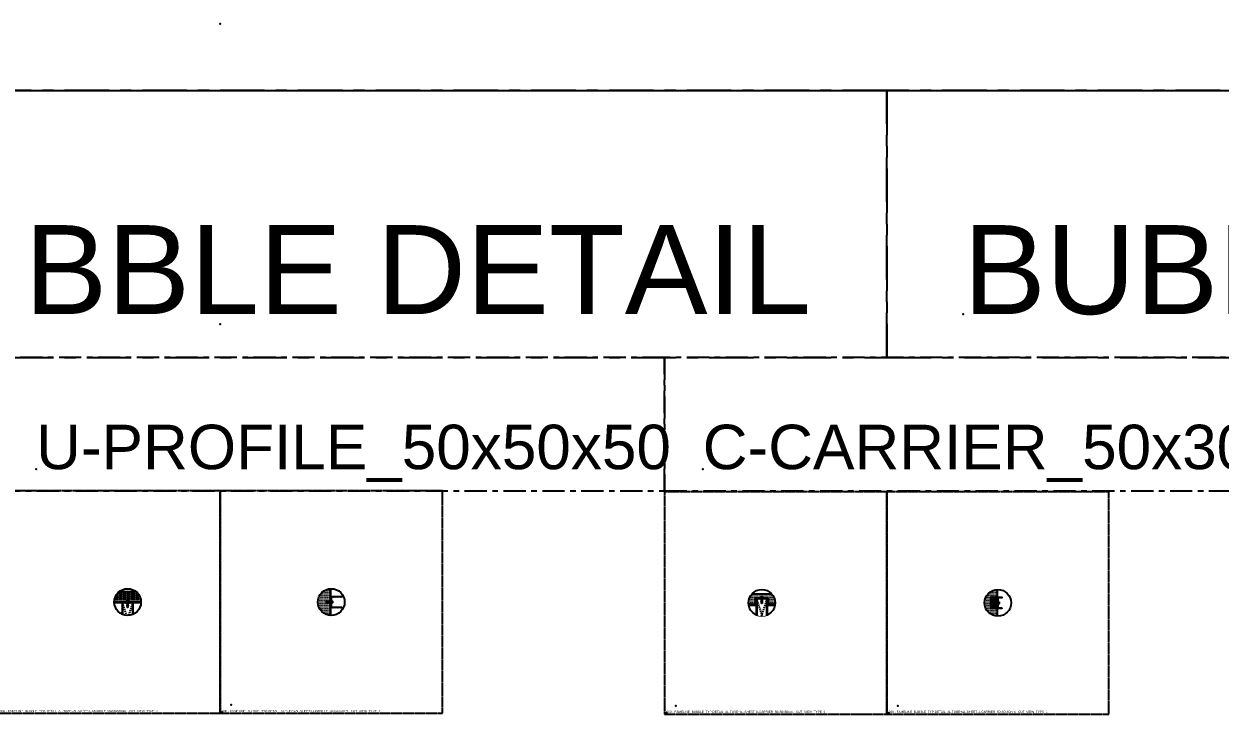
# Model space of a CAD drawing. Header units: millimetres. Extents: x -244126 to 368105, y -173968 to 259060.
# Drawn here: x 165001 to 170384, y -121648 to -118544 of the extents above; entities that cross this region are included whole.
import ezdxf
from ezdxf.xclip import XClip

# ---------------------------------------------------------------- set-up
doc = ezdxf.new("R2010")
doc.units = ezdxf.units.MM
doc.header["$MEASUREMENT"] = 0
doc.header["$XCLIPFRAME"] = 0
doc.linetypes.add('005_GG_TA_LINE', pattern=[13.75, 5, -1.25, 1.25, -1.25, 5])
doc.linetypes.add('HIDDEN', pattern=[9.525, 6.35, -3.175])
for name, color, linetype in [('000 - H A T C H', 8, 'Continuous'), ('000 - H I D D E N', 7, 'Continuous'), ('000 - SYMBOL CON', 1, 'Continuous'), ('000 - WIPEOUT', 250, 'Continuous'), ('001 - ASCESSORIES', 1, 'Continuous'), ('002 - STRUCTURAL STEEL', 4, 'Continuous'), ('A04_TUBE SERIES', 7, 'Continuous')]:
    doc.layers.add(name, color=color, linetype=linetype)
doc.styles.get("Standard").update_dxf_attribs({"font": 'arial.ttf'})
pattern_1 = [(0, (-15929.4238, -37759.2806), (0.9375, 1.875), [0, -1.875])]
pattern_2 = [(45, (7e-15, 137.5), (-1.6838, 1.6838), []), (45, (1.1225, 137.5), (-1.6838, 1.6838), [])]
pattern_3 = [(135, (37445.3325, -36131.4004), (-1.325825215, -1.325825215), []), (135, (37445.3325, -36130.5165), (-1.325825215, -1.325825215), [])]

# ---------------------------------------------------------------- blocks, each defined once
blk = doc.blocks.new('000 - DYNAMIC_VIEW_ASSCESSORIES_HEX_HEAD_SELF_DRILLING_SCREW_No.12x25_SIDE_VIEW')
at = {"layer": 'Defpoints', "color": 250, "linetype": 'HIDDEN'}
blk.add_line((0, -9.7), (0, 9.7), dxfattribs=at)
blk.add_wipeout([(0, 2.5), (22, 2.5), (25, 0), (22, -2.5), (0, -2.5), (0, -7), (-1, -7), (-2, -4), (-6, -4), (-6, 4), (-2, 4), (-1, 7), (0, 7)]).dxf.layer = '000 - WIPEOUT'
at = {"layer": '001 - ASCESSORIES', "color": 0}
for p, q in [((-6, 3), (-6, -3)), ((-5.5, 4), (-2, 4)), ((-5.5, 2), (-2, 2)), ((-5.5, -2), (-2, -2)), ((-5.5, -4), (-2, -4))]:
    blk.add_line(p, q, dxfattribs=at)
at = {"layer": '001 - ASCESSORIES', "color": 8}
for p, q in [((15, 2.5), (13.7, -2.5)), ((25, 0), (15, -2.5))]:
    blk.add_line(p, q, dxfattribs=at)
at = {"layer": '001 - ASCESSORIES', "color": 0}
blk.add_lwpolyline([(-1, 7), (0, 7), (0, -7), (-1, -7), (-2, -4), (-2, 4)], close=True, dxfattribs=at)
at = {"layer": '001 - ASCESSORIES', "color": 8}
for points in [[(0, -2.3, -0.091189), (0.2, -2.5), (1.5, 2.5, -0.666667), (0, 2.5)], [(0.2, -2.5, -0.666667), (1.7, -2.5), (3, 2.5, -0.666667), (1.5, 2.5)], [(1.7, -2.5, -0.666667), (3.2, -2.5), (4.5, 2.5, -0.666667), (3, 2.5)], [(3.2, -2.5, -0.666667), (4.7, -2.5), (6, 2.5, -0.666667), (4.5, 2.5)], [(4.7, -2.5, -0.666667), (6.2, -2.5), (7.5, 2.5, -0.666667), (6, 2.5)], [(6.2, -2.5, -0.666667), (7.7, -2.5), (9, 2.5, -0.666667), (7.5, 2.5)], [(7.7, -2.5, -0.666667), (9.2, -2.5), (10.5, 2.5, -0.666667), (9, 2.5)], [(9.2, -2.5, -0.666667), (10.7, -2.5), (12, 2.5, -0.666667), (10.5, 2.5)], [(10.7, -2.5, -0.666667), (12.2, -2.5), (13.5, 2.5, -0.666667), (12, 2.5)]]:
    blk.add_lwpolyline(points, format="xyb", dxfattribs=at)
blk.add_lwpolyline([(13.7, -2.5), (22, -2.5), (25, 0), (22, 2.5), (15, 2.5), (15, -2.5)], dxfattribs=at)
at = {"layer": '001 - ASCESSORIES', "color": 0}
for centre, radius, start, end in [((-4.7, 3), 1.25, 126.8699, 233.1301), ((-1.7, 0), 4.25, 151.9275, 208.0725), ((-4.7, -3), 1.25, 126.8699, 233.1301)]:
    blk.add_arc(centre, radius, start, end, dxfattribs=at)
at = {"layer": '001 - ASCESSORIES', "color": 8}
for centre, start, end in [((14.2, 2.8), 202.6199, 337.3801), ((12.9, -2.8), 22.6199, 157.3801)]:
    blk.add_arc(centre, 0.812, start, end, dxfattribs=at)
at = {"layer": 'Defpoints', "color": 250, "linetype": 'HIDDEN'}
blk.add_line((-9.7, 0), (26.9, 0), dxfattribs=at)
blk = doc.blocks.new('*U3224')
at = {"layer": '001 - ASCESSORIES'}
blk.add_blockref('000 - DYNAMIC_VIEW_ASSCESSORIES_HEX_HEAD_SELF_DRILLING_SCREW_No.12x25_SIDE_VIEW', (0, 0), dxfattribs=at)
blk = doc.blocks.new('000 - FAMELINE_BUBBLE_TYP.DETAIL_AL.TUBE+AL.SHEET.U-PROFILE_50x50x50mm._CUT_VIEW_TYPE_1')
at = {"layer": '001 - ASCESSORIES', "rotation": 180}
blk.add_blockref('*U3224', (0, 0), dxfattribs=at)
at = {"layer": '000 - H A T C H'}
h = blk.add_hatch(dxfattribs=at)
h.set_pattern_fill('DOTS', color=8, scale=30)
h.set_pattern_definition(pattern_1)
edge = h.paths.add_edge_path()
edge.add_arc((0, 0), 60, 93.8226, 180)
edge.add_arc((0, 0), 60, 180, 266.1774)
edge.add_line((-4, -59.9), (-4, 59.9))
h = blk.add_hatch(dxfattribs=at)
h.set_pattern_fill('ANSI32', color=8, scale=5)
h.set_pattern_definition([(45, (-15929.4238, -37759.2806), (-1.325825215, 1.325825215), []), (45, (-15928.54, -37759.2806), (-1.325825215, 1.325825215), [])])
h.paths.add_polyline_path([(-4, -59.9, 0.008344), (-2, -60), (-2, 60, 0.008344), (-4, 59.9)])
h = blk.add_hatch(dxfattribs=at)
h.set_pattern_fill('ANSI32', color=8, scale=5)
h.set_pattern_definition([(45, (-94.495, 0), (-1.325825, 1.325825), []), (45, (-93.6112, 0), (-1.325825, 1.325825), [])])
edge = h.paths.add_edge_path()
edge.add_line((48, -23), (48, -25))
edge.add_line((48, -25), (0, -25))
edge.add_arc((0, -23), 2, 180, 270, ccw=False)
edge.add_line((-2, -23), (-2, 23))
edge.add_arc((0, 23), 2, 90, 180, ccw=False)
edge.add_line((0, 25), (48, 25))
edge.add_line((48, 25), (48, 23))
edge.add_line((48, 23), (0, 23))
edge.add_line((0, 23), (0, -23))
edge.add_line((0, -23), (48, -23))
at = {"layer": '000 - SYMBOL CON', "color": 2, "linetype": 'ByBlock'}
blk.add_circle((0, 0), 60, dxfattribs=at)
at = {"layer": 'A04_TUBE SERIES', "color": 3}
for p, q in [((-4, -59.9), (-4, 59.9)), ((-2, -60), (-2, 60))]:
    blk.add_line(p, q, dxfattribs=at)
blk.add_lwpolyline([(48, -23), (48, -25), (-2, -25), (-2, 25), (48, 25), (48, 23), (0, 23), (0, -23)], close=True, dxfattribs=at)
blk = doc.blocks.new('*U1765')
at = {"layer": '001 - ASCESSORIES'}
blk.add_blockref('000 - DYNAMIC_VIEW_ASSCESSORIES_HEX_HEAD_SELF_DRILLING_SCREW_No.12x25_SIDE_VIEW', (0, 0), dxfattribs=at)
blk = doc.blocks.new('*U1559')
at = {"color": 250}
blk.add_wipeout([(25, 0), (25, 150), (-25, 150), (-25, 0)], dxfattribs=at).dxf.layer = '000 - WIPEOUT'
at = {"layer": '000 - H I D D E N', "color": 8, "linetype": 'HIDDEN'}
for p, q in [((25, 0), (-25, 150)), ((25, 150), (-25, 0))]:
    blk.add_line(p, q, dxfattribs=at)
at = {"layer": '002 - STRUCTURAL STEEL', "color": 0}
blk.add_lwpolyline([(25, 0), (25, 150), (-25, 150), (-25, 0)], close=True, dxfattribs=at)
blk.add_lwpolyline([(23, 3), (23, 147, 0.414214), (22, 148), (-22, 148, 0.414214), (-23, 147), (-23, 3, 0.414214), (-22, 2), (22, 2, 0.414214)], format="xyb", close=True, dxfattribs=at)
at = {"layer": 'Defpoints', "color": 250}
blk.add_lwpolyline([(25, 0), (25, 150), (-25, 150), (-25, 0)], close=True, dxfattribs=at)
at = {"color": 250}
blk.add_wipeout([(25, 0), (25, 150), (-25, 150), (-25, 0)], dxfattribs=at).dxf.layer = '000 - WIPEOUT'
at = {"layer": '000 - H A T C H'}
h = blk.add_hatch(dxfattribs=at)
h.set_pattern_fill('ANSI32', color=256, scale=0.25)
h.set_pattern_definition(pattern_2)
h.paths.add_polyline_path([(25, 0), (25, 150), (-25, 150), (-25, 0)])
edge = h.paths.add_edge_path(flags=16)
edge.add_line((23, 3), (23, 147))
edge.add_arc((22, 147), 1, 0, 90)
edge.add_line((22, 148), (-22, 148))
edge.add_arc((-22, 147), 1, 90, 180)
edge.add_line((-23, 147), (-23, 3))
edge.add_arc((-22, 3), 1, 180, 270)
edge.add_line((-22, 2), (22, 2))
edge.add_arc((22, 3), 1, 270, 360)
at = {"layer": '000 - H I D D E N', "color": 8, "linetype": 'HIDDEN'}
for p, q in [((25, 0), (-25, 150)), ((25, 150), (-25, 0))]:
    blk.add_line(p, q, dxfattribs=at)
at = {"layer": '002 - STRUCTURAL STEEL', "color": 0}
blk.add_lwpolyline([(25, 0), (25, 150), (-25, 150), (-25, 0)], close=True, dxfattribs=at)
blk.add_lwpolyline([(23, 3), (23, 147, 0.414214), (22, 148), (-22, 148, 0.414214), (-23, 147), (-23, 3, 0.414214), (-22, 2), (22, 2, 0.414214)], format="xyb", close=True, dxfattribs=at)
at = {"layer": 'Defpoints', "color": 250}
blk.add_lwpolyline([(25, 0), (25, 150), (-25, 150), (-25, 0)], close=True, dxfattribs=at)
blk = doc.blocks.new('000 - FAMELINE_BUBBLE_TYP.DETAIL_AL.TUBE+AL.SHEET.U-PROFILE_50x50x50mm._CUT_VIEW_TYPE_2')
at = {"layer": '000 - H A T C H'}
h = blk.add_hatch(dxfattribs=at)
h.set_pattern_fill('DOTS', color=8, scale=25)
edge = h.paths.add_edge_path()
edge.add_line((36, 48), (-36, 48))
edge.add_arc((0, 0), 60, 126.8699, 180)
edge.add_line((-60, 0), (60, 0))
edge.add_arc((0, 0), 60, 0, 53.1301)
at = {"color": 1}
blk.add_line((-36, 48), (36, 48), dxfattribs=at)
at = {"layer": 'A04_TUBE SERIES', "color": 3}
ref = blk.add_blockref('*U1559', (0, -2), dxfattribs=dict(at, rotation=180))
XClip(ref).set_block_clipping_path([(8.5388902964, -61.3892865129), (24.9249007801, -56.5779197213), (39.2916440367, -47.3449744613), (50.4752119699, -34.4384490473), (57.5695784169, -18.9039534105), (60, -2), (57.5695784169, 14.9039534105), (50.4752119699, 30.4384490473), (39.2916440367, 43.3449744613), (24.9249007801, 52.5779197213), (8.5388902964, 57.3892865129), (-8.5388902964, 57.3892865129), (-24.9249007801, 52.5779197213), (-39.2916440367, 43.3449744613), (-50.4752119699, 30.4384490473), (-57.5695784169, 14.9039534105), (-60, -2), (-57.5695784169, -18.9039534105), (-50.4752119699, -34.4384490473), (-39.2916440367, -47.3449744613), (-24.9249007801, -56.5779197213), (-8.5388902964, -61.3892865129)])
at = {"layer": '000 - H A T C H'}
h = blk.add_hatch(dxfattribs=at)
h.set_pattern_fill('ANSI32', color=8, scale=5, angle=90)
edge = h.paths.add_edge_path()
edge.add_arc((0, 0), 60, 180, 181.9102)
edge.add_line((-60, -2), (60, -2))
edge.add_arc((0, 0), 60, 358.0898, 360)
edge.add_line((60, 0), (-60, 0))
at = {"color": 3}
for p, q in [((-60, 0), (60, 0)), ((-60, -2), (60, -2))]:
    blk.add_line(p, q, dxfattribs=at)
at = {"layer": '000 - SYMBOL CON', "color": 2, "linetype": 'ByBlock'}
blk.add_circle((0, 0), 60, dxfattribs=at)
at = {"layer": 'A04_TUBE SERIES', "color": 3}
blk.add_line((60, -2), (-60, -2), dxfattribs=at)
at = {"rotation": 270}
blk.add_blockref('*U1765', (0, 0), dxfattribs=at)
blk = doc.blocks.new('*U1760')
at = {"color": 0, "linetype": '005_GG_TA_LINE'}
blk.add_lwpolyline([(0, 0), (1000, 0), (1000, 1000), (0, 1000)], close=True, dxfattribs=at)
for p in [(8.6, 4.9), (50, 37.5)]:
    blk.add_point(p, dxfattribs=at)
blk.add_attdef('NAMEBLK', (8.6, 4.9), '', height=10, dxfattribs=at)
blk = doc.blocks.new('000 - FAMELINE_BUBBLE_TYP.DETAIL_AL.TUBE+AL.SHEET.U-CARRIER_50x50x50mm._CUT_VIEW_TYPE_1')
at = {"layer": '000 - H A T C H'}
h = blk.add_hatch(dxfattribs=at)
h.set_pattern_fill('DOTS', color=8, scale=30)
h.set_pattern_definition(pattern_1)
edge = h.paths.add_edge_path()
edge.add_arc((1, -1.1), 61, 92.8185, 178.996)
edge.add_arc((-0.2, -0.1), 59.8, 179.934, 268.2515)
edge.add_line((-2, -59.9), (-2, 59.9))
at = {"layer": '000 - H A T C H', "transparency": 33554687}
h = blk.add_hatch(dxfattribs=at)
h.set_pattern_fill('ANSI33', color=8, scale=20)
h.paths.add_polyline_path([(0, -23), (-30, -23), (-30, 23), (0, 23)])
at = {"layer": '000 - SYMBOL CON', "color": 2, "linetype": 'ByBlock'}
blk.add_circle((0, 0), 60, dxfattribs=at)
at = {"layer": 'A04_TUBE SERIES', "color": 2}
blk.add_line((-2, -60), (-2, 60), dxfattribs=at)
at = {"layer": '001 - ASCESSORIES', "rotation": 180}
blk.add_blockref('*U3224', (0, 0), dxfattribs=at)
at = {"layer": '000 - H A T C H'}
h = blk.add_hatch(dxfattribs=at)
h.set_pattern_fill('ANSI32', color=8, scale=5)
h.set_pattern_definition([(45, (-124.495, 2e-15), (-1.325825, 1.325825), []), (45, (-123.6112, 2e-15), (-1.325825, 1.325825), [])])
edge = h.paths.add_edge_path()
edge.add_line((18, -23), (18, -25))
edge.add_line((18, -25), (-30, -25))
edge.add_arc((-30, -23), 2, 180, 270, ccw=False)
edge.add_line((-32, -23), (-32, 23))
edge.add_arc((-30, 23), 2, 90, 180, ccw=False)
edge.add_line((-30, 25), (18, 25))
edge.add_line((18, 25), (18, 23))
edge.add_line((18, 23), (-30, 23))
edge.add_line((-30, 23), (-30, -23))
edge.add_line((-30, -23), (18, -23))
at = {"color": 1, "linetype": 'ByBlock'}
blk.add_line((-2, 23), (-2, -23), dxfattribs=at)
at = {"color": 3}
blk.add_lwpolyline([(0, -23), (-30, -23), (-30, 23), (0, 23)], close=True, dxfattribs=at)
at = {"layer": 'A04_TUBE SERIES', "color": 4}
blk.add_lwpolyline([(18, -23), (18, -25), (-32, -25), (-32, 25), (18, 25), (18, 23), (-30, 23), (-30, -23)], close=True, dxfattribs=at)
blk = doc.blocks.new('*U3324')
at = {"layer": '001 - ASCESSORIES', "color": 0, "linetype": 'ByBlock'}
for points in [[(-75, -50), (-125, -50), (-125, -20), (-175, -20), (-175, -50), (-225, -50), (-225, 0), (225, 0), (225, -50), (175, -50), (175, -20), (125, -20), (125, -50), (75, -50)], [(75, -50), (25, -50), (25, -20), (-25, -20), (-25, -50), (-75, -50)]]:
    blk.add_lwpolyline(points, dxfattribs=at)
blk = doc.blocks.new('*U3259')
at = {"color": 250}
blk.add_wipeout([(25, 0), (25, 150), (-25, 150), (-25, 0)], dxfattribs=at).dxf.layer = '000 - WIPEOUT'
at = {"layer": '000 - H I D D E N', "color": 8, "linetype": 'HIDDEN'}
for p, q in [((25, 0), (-25, 150)), ((25, 150), (-25, 0))]:
    blk.add_line(p, q, dxfattribs=at)
at = {"layer": '002 - STRUCTURAL STEEL', "color": 0}
blk.add_lwpolyline([(25, 0), (25, 150), (-25, 150), (-25, 0)], close=True, dxfattribs=at)
blk.add_lwpolyline([(23, 3), (23, 147, 0.414214), (22, 148), (-22, 148, 0.414214), (-23, 147), (-23, 3, 0.414214), (-22, 2), (22, 2, 0.414214)], format="xyb", close=True, dxfattribs=at)
at = {"layer": 'Defpoints', "color": 250}
blk.add_lwpolyline([(25, 0), (25, 150), (-25, 150), (-25, 0)], close=True, dxfattribs=at)
at = {"color": 250}
blk.add_wipeout([(25, 0), (25, 150), (-25, 150), (-25, 0)], dxfattribs=at).dxf.layer = '000 - WIPEOUT'
at = {"layer": '000 - H A T C H'}
h = blk.add_hatch(dxfattribs=at)
h.set_pattern_fill('ANSI32', color=256, scale=0.25)
h.set_pattern_definition(pattern_2)
h.paths.add_polyline_path([(25, 0), (25, 150), (-25, 150), (-25, 0)])
edge = h.paths.add_edge_path(flags=16)
edge.add_line((23, 3), (23, 147))
edge.add_arc((22, 147), 1, 0, 90)
edge.add_line((22, 148), (-22, 148))
edge.add_arc((-22, 147), 1, 90, 180)
edge.add_line((-23, 147), (-23, 3))
edge.add_arc((-22, 3), 1, 180, 270)
edge.add_line((-22, 2), (22, 2))
edge.add_arc((22, 3), 1, 270, 360)
at = {"layer": '000 - H I D D E N', "color": 8, "linetype": 'HIDDEN'}
for p, q in [((25, 0), (-25, 150)), ((25, 150), (-25, 0))]:
    blk.add_line(p, q, dxfattribs=at)
at = {"layer": '002 - STRUCTURAL STEEL', "color": 0}
blk.add_lwpolyline([(25, 0), (25, 150), (-25, 150), (-25, 0)], close=True, dxfattribs=at)
blk.add_lwpolyline([(23, 3), (23, 147, 0.414214), (22, 148), (-22, 148, 0.414214), (-23, 147), (-23, 3, 0.414214), (-22, 2), (22, 2, 0.414214)], format="xyb", close=True, dxfattribs=at)
at = {"layer": 'Defpoints', "color": 250}
blk.add_lwpolyline([(25, 0), (25, 150), (-25, 150), (-25, 0)], close=True, dxfattribs=at)
blk = doc.blocks.new('000 - FAMELINE_BUBBLE_TYP.DETAIL_AL.TUBE+AL.SHEET.U-CARRIER_50x50x50mm._CUT_VIEW_TYPE_2')
at = {"layer": '000 - H A T C H', "transparency": 33554687}
h = blk.add_hatch(dxfattribs=at)
h.set_pattern_fill('DOTS', color=8, scale=30, angle=90)
h.set_pattern_definition([(90, (-36131.4004, -37467.3325), (-1.875, 0.9375), [0, -1.875])])
edge = h.paths.add_edge_path()
edge.add_arc((0, 0), 60, 228.1897, 279.5941)
edge.add_line((10, -59.2), (10, 59.2))
edge.add_arc((0, 0), 60, 80.4059, 131.8103)
edge.add_line((-40, 44.7), (-40, -44.7))
h = blk.add_hatch(dxfattribs=at)
h.set_pattern_fill('ANSI32', color=8, scale=5, angle=90)
h.set_pattern_definition(pattern_3)
edge = h.paths.add_edge_path()
edge.add_line((8, 58), (8, 27))
edge.add_arc((7, 27), 1, -90, 0, ccw=False)
edge.add_line((7, 26), (-19.5, 26))
edge.add_arc((-19.5, 25.5), 0.5, 90, 180)
edge.add_line((-20, 25.5), (-20, -25.5))
edge.add_arc((-19.5, -25.5), 0.5, 180, 270)
edge.add_line((-19.5, -26), (7, -26))
edge.add_arc((7, -27), 1, 0, 90, ccw=False)
edge.add_line((8, -27), (8, -58))
edge.add_line((8, -58), (6, -58))
edge.add_line((6, -58), (6, -28.5))
edge.add_arc((5.5, -28.5), 0.5, 0, 90)
edge.add_line((5.5, -28), (-21, -28))
edge.add_arc((-21, -27), 1, 180, 270, ccw=False)
edge.add_line((-22, -27), (-22, 27))
edge.add_arc((-21, 27), 1, 90, 180, ccw=False)
edge.add_line((-21, 28), (5.5, 28))
edge.add_arc((5.5, 28.5), 0.5, 270, 360)
edge.add_line((6, 28.5), (6, 58))
edge.add_line((6, 58), (8, 58))
h = blk.add_hatch(dxfattribs=at)
h.set_pattern_fill('ANSI32', color=8, scale=5, angle=90)
h.set_pattern_definition(pattern_3)
edge = h.paths.add_edge_path()
edge.add_arc((0, 0), 60, 440.4059, 442.3377)
edge.add_line((8, 59.5), (8, 25))
edge.add_line((8, 25), (10, 25))
edge.add_line((10, 25), (10, 59.2))
h = blk.add_hatch(dxfattribs=at)
h.set_pattern_fill('ANSI32', color=8, scale=5, angle=90)
h.set_pattern_definition(pattern_3)
edge = h.paths.add_edge_path()
edge.add_arc((0, 0), 60, 277.6623, 279.5941)
edge.add_line((10, -59.2), (10, -25))
edge.add_line((10, -25), (8, -25))
edge.add_line((8, -25), (8, -59.5))
at = {"layer": '000 - SYMBOL CON', "color": 2, "linetype": 'ByBlock'}
blk.add_circle((0, 0), 60, dxfattribs=at)
at = {"layer": 'A04_TUBE SERIES', "color": 3}
for points in [[(8, 59.5), (8, 25), (10, 25), (10, 59.2)], [(10, -59.2), (10, -25), (8, -25), (8, -59.5), (8, -25)]]:
    blk.add_lwpolyline(points, dxfattribs=at)
at = {"layer": '001 - ASCESSORIES', "color": 2}
ref = blk.add_blockref('*U3324', (-40, 0), dxfattribs=dict(at, rotation=90))
XClip(ref).set_block_clipping_path([(-8.5388902964, 19.3892865129), (-24.9249007801, 14.5779197213), (-39.2916440367, 5.3449744613), (-50.4752119699, -7.5615509527), (-57.5695784169, -23.0960465895), (-60, -40), (-57.5695784169, -56.9039534105), (-50.4752119699, -72.4384490473), (-39.2916440367, -85.3449744613), (-24.9249007801, -94.5779197213), (-8.5388902964, -99.3892865129), (8.5388902964, -99.3892865129), (24.9249007801, -94.5779197213), (39.2916440367, -85.3449744613), (50.4752119699, -72.4384490473), (57.5695784169, -56.9039534105), (60, -40), (57.5695784169, -23.0960465895), (50.4752119699, -7.5615509527), (39.2916440367, 5.3449744613), (24.9249007801, 14.5779197213), (8.5388902964, 19.3892865129)])
at = {"layer": 'A04_TUBE SERIES', "color": 4}
ref = blk.add_blockref('*U3259', (-20, 0), dxfattribs=dict(at, rotation=270))
XClip(ref).set_block_clipping_path([(8.5388902964, -39.3892865129), (24.9249007801, -34.5779197213), (39.2916440367, -25.3449744613), (50.4752119699, -12.4384490473), (57.5695784169, 3.0960465895), (60, 20), (57.5695784169, 36.9039534105), (50.4752119699, 52.4384490473), (39.2916440367, 65.3449744613), (24.9249007801, 74.5779197213), (8.5388902964, 79.3892865129), (-8.5388902964, 79.3892865129), (-24.9249007801, 74.5779197213), (-39.2916440367, 65.3449744613), (-50.4752119699, 52.4384490473), (-57.5695784169, 36.9039534105), (-60, 20), (-57.5695784169, 3.0960465895), (-50.4752119699, -12.4384490473), (-39.2916440367, -25.3449744613), (-24.9249007801, -34.5779197213), (-8.5388902964, -39.3892865129)])
at = {"layer": '001 - ASCESSORIES'}
blk.add_blockref('000 - DYNAMIC_VIEW_ASSCESSORIES_HEX_HEAD_SELF_DRILLING_SCREW_No.12x25_SIDE_VIEW', (-22, 0), dxfattribs=at)
at = {"layer": '001 - ASCESSORIES', "color": 3}
blk.add_lwpolyline([(8, 58), (8, 27, -0.414214), (7, 26), (-19.5, 26, 0.414214), (-20, 25.5), (-20, -25.5, 0.414214), (-19.5, -26), (7, -26, -0.414214), (8, -27), (8, -58), (6, -58), (6, -28.5, 0.414214), (5.5, -28), (-21, -28, -0.414214), (-22, -27), (-22, 27, -0.414214), (-21, 28), (5.5, 28, 0.414214), (6, 28.5), (6, 58)], format="xyb", close=True, dxfattribs=at)
blk = doc.blocks.new('*U4694')
at = {"color": 0, "linetype": '005_GG_TA_LINE'}
blk.add_lwpolyline([(0, 0), (150, 0), (150, 30), (0, 30)], close=True, dxfattribs=at)
for p in [(50, 37.5), (8.58, 4.88)]:
    blk.add_point(p, dxfattribs=at)
blk.add_attdef('NAMEBLK', (8.58, 4.88), '', height=10, dxfattribs=at)
blk = doc.blocks.new('*U4696')
at = {"color": 0, "linetype": '005_GG_TA_LINE'}
blk.add_lwpolyline([(0, 0), (125, 0), (125, 30), (0, 30)], close=True, dxfattribs=at)
for p in [(50, 37.5), (8.58, 4.88)]:
    blk.add_point(p, dxfattribs=at)
blk.add_attdef('NAMEBLK', (8.58, 4.88), '', height=10, dxfattribs=at)

msp = doc.modelspace()

# ---------------------------------------------------------------- linework, layer by layer
at = {"color": 8}
msp.add_ray((122184.76531, -118843.80009), (1, 0), dxfattribs=at)

# ---------------------------------------------------------------- block references
at = {"color": 3}
for name, p in [('000 - FAMELINE_BUBBLE_TYP.DETAIL_AL.TUBE+AL.SHEET.U-PROFILE_50x50x50mm._CUT_VIEW_TYPE_2', (165467.57475, -121143.80009)), ('000 - FAMELINE_BUBBLE_TYP.DETAIL_AL.TUBE+AL.SHEET.U-PROFILE_50x50x50mm._CUT_VIEW_TYPE_1', (166384.1015, -121143.80009))]:
    msp.add_blockref(name, p, dxfattribs=at)
at = {"layer": '001 - ASCESSORIES', "linetype": '005_GG_TA_LINE'}
for name, p, xscale, yscale, zscale, values in [('*U4696', (163884.1015, -120043.80009), 40, 40, 40, {'NAMEBLK': 'BUBBLE DETAIL'}), ('*U4696', (168884.1015, -120043.80009), 40, 40, 40, {'NAMEBLK': 'BUBBLE DETAIL'}), ('*U4694', (164884.1015, -120643.80009), 20, 20, 20, {'NAMEBLK': 'U-PROFILE_50x50x50'}), ('*U4694', (167884.1015, -120643.80009), 20, 20, 20, {'NAMEBLK': 'C-CARRIER_50x30x50'})]:
    msp.add_blockref(name, p, dxfattribs=dict(at, xscale=xscale, yscale=yscale, zscale=zscale)).add_auto_attribs(values)
at = {"layer": 'A04_TUBE SERIES', "color": 3, "rotation": 270}
msp.add_blockref('000 - FAMELINE_BUBBLE_TYP.DETAIL_AL.TUBE+AL.SHEET.U-CARRIER_50x50x50mm._CUT_VIEW_TYPE_2', (168321.89579, -121147.5039), dxfattribs=at)
at = {"layer": 'A04_TUBE SERIES', "color": 3}
msp.add_blockref('000 - FAMELINE_BUBBLE_TYP.DETAIL_AL.TUBE+AL.SHEET.U-CARRIER_50x50x50mm._CUT_VIEW_TYPE_1', (169384.1015, -121147.5039), dxfattribs=at)

# ---------------------------------------------------------------- next in the draw order: block references
at = {"layer": '001 - ASCESSORIES', "linetype": '005_GG_TA_LINE'}
for p, values in [((164884.1015, -121643.80009), {'NAMEBLK': '000 - FAMELINE_BUBBLE_TYP.DETAIL_AL.TUBE+AL.SHEET.U-PROFILE_50x50x50mm._CUT_VIEW_TYPE_2'}), ((165884.1015, -121643.80009), {'NAMEBLK': '000 - FAMELINE_BUBBLE_TYP.DETAIL_AL.TUBE+AL.SHEET.U-PROFILE_50x50x50mm._CUT_VIEW_TYPE_1'}), ((167884.1015, -121647.5039), {'NAMEBLK': '000 - FAMELINE_BUBBLE_TYP.DETAIL_AL.TUBE+AL.SHEET.U-CARRIER_50x50x50mm._CUT_VIEW_TYPE_2'}), ((168884.1015, -121647.5039), {'NAMEBLK': '000 - FAMELINE_BUBBLE_TYP.DETAIL_AL.TUBE+AL.SHEET.U-CARRIER_50x50x50mm._CUT_VIEW_TYPE_1'})]:
    msp.add_blockref('*U1760', p, dxfattribs=at).add_auto_attribs(values)

doc.saveas('drawing.dxf')
